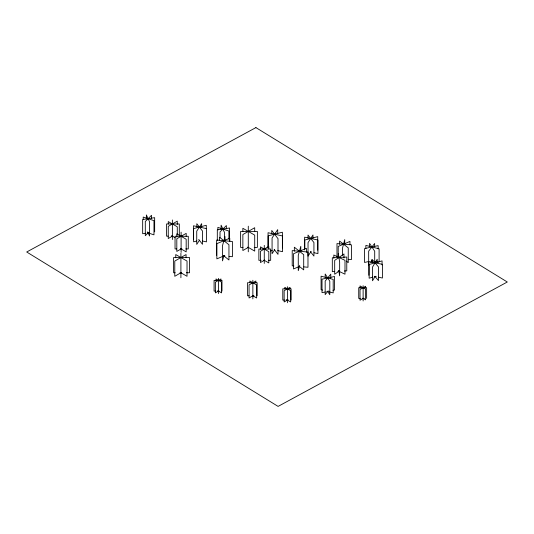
<?xml version="1.0" encoding="UTF-8"?>
<svg xmlns="http://www.w3.org/2000/svg" width="534" height="534" viewBox="0 0 534 534"><rect width="100%" height="100%" fill="white"/><g stroke="black" fill="none" stroke-linecap="round" stroke-linejoin="round"><path stroke-width="0.8" d="M223.96 255.559L222.504 260.866L222.504 245.647L225.001 236.549L225.001 240.554M299.741 265.331L298.272 270.638L298.272 255.419L300.796 246.321L300.796 251.127M375.068 276.519L372.505 280.791L372.505 267.093L377.204 259.257L377.204 262.481M311.182 251.3L308.031 256.193L308.031 242.65L312.977 234.96L312.977 238.151M199.422 240.3L196.732 244.392L196.732 231.149L201.665 223.653L201.665 226.963M274.676 249.825L272.073 253.677L272.073 237.977L277.713 229.627L277.713 233.758M370.669 262.428L372.158 260.519M328.223 290.816L325.173 294.635L325.173 281.131L330.766 274.136L330.766 278.107M148.686 232.317L145.301 235.701L145.301 221.503L151.509 215.295L151.509 218.453M339.324 271.025L334.684 274.249L334.684 260.398L343.963 253.95L343.963 258.022M172.422 236.128L168.257 238.531L168.257 226.356L177.281 221.143L177.281 224.393M181.854 248.49L176.814 251.407L176.814 238.771L186.179 233.365L186.179 236.522M181.126 272.627L174.778 276.292L174.778 261.073L186.066 254.558L186.066 257.762M248.443 247.309L242.863 250.526L242.863 234.546L254.711 227.704L254.711 231.696M264.624 260.111L260.452 262.521L260.452 251.26L268.802 246.434L268.802 248.851M218.86 290.863L215.369 292.879L215.369 282.172L220.956 278.948L220.956 280.59M253.156 295.629L249.064 297.992L249.064 284.929L255.886 280.991L255.886 282.626M288.053 299.707L284.141 301.964L284.141 290.723L290.009 287.339L290.009 288.941M363.507 298.192L360.016 300.215L360.016 289.508L365.603 286.277L365.603 287.926M224.447 255.679L216.851 258.87L216.851 243.651L229.767 238.231L229.767 241.435M298.833 266.726L293.513 268.949L293.513 253.73L306.436 248.33L306.436 252.335M372.946 277.133L369.148 278.194L369.148 264.497L382.07 260.879L382.07 264.904M374.467 276.705L375.989 276.278M196.786 241.008L193.615 241.829L193.615 228.585L206.284 225.301L206.284 228.605M270.544 250.933L272.12 250.533M368.54 261.567L364.548 262.441L364.548 248.59L378.132 245.627L378.132 248.884M325.153 292.011L322.015 292.672L322.015 279.169L334.544 276.505L334.544 290.015L332.982 290.342M326.715 291.677L328.283 291.344M145.862 233.238L142.665 233.732L142.665 219.534L154.66 217.678L154.66 231.876M147.464 232.991L149.059 232.744M334.725 271.526L332.315 271.652L332.315 257.802L346.773 257.028L346.773 270.878L344.363 271.005M337.935 271.352L339.544 271.265M168.137 236.148L166.541 236.148L166.541 223.973L179.311 223.973L179.311 236.148M171.334 236.148L172.929 236.148M243.017 247.396L240.62 247.396L240.62 231.416L257.375 231.416L257.375 247.396L254.184 247.396M176.694 248.931L175.039 248.931L175.039 236.295L188.282 236.295L188.282 248.931L185.799 248.931M261.233 260.312L258.87 260.312L258.87 249.051L270.678 249.051L270.678 260.312L268.315 260.312M175.199 272.754L173.603 272.754L173.603 257.535L189.563 257.535L189.563 272.754L186.373 272.754M179.991 272.754L181.587 272.754M215.656 291.083L214.081 291.083L214.081 280.377L221.984 280.377L221.984 291.083M217.238 291.083L218.82 291.083M249.104 295.803L247.496 295.803L247.496 282.74L257.141 282.74L257.141 295.803M252.315 295.803L253.924 295.803M360.31 298.419L358.728 298.419L358.728 287.713L366.631 287.713L366.631 298.419M362.679 298.419L364.261 298.419M284.448 300.081L282.786 300.081L282.786 288.841L291.09 288.841L291.09 300.081M286.111 300.081L287.773 300.081M348.201 259.33L351.405 259.611L351.405 244.852L336.981 243.591L336.981 256.714M223.285 255.879L224.947 256.026M229.093 256.407L232.41 256.714L232.41 241.488L216.65 240.053L216.65 255.272M293.874 265.965L292.218 265.812L292.218 250.593L307.978 252.048L307.978 267.267L303.826 266.887M374.434 276.418L376.036 276.732M378.426 277.213L382.424 278.014L382.424 264.317L368.847 261.6L368.847 275.297M314.025 252.736L317.937 253.577L317.937 240.026L304.627 237.169L304.627 249.919M202.393 240.981L206.451 241.869L206.451 228.625L193.475 225.782L193.475 239.018M277.687 250.593L282.506 251.681L282.506 235.975L268.048 232.717L268.048 247.596M374.427 261.486L378.319 262.501M322.596 290.089L321.081 289.682L321.081 276.178L333.196 279.409L333.196 292.912L329.411 291.904M147.825 232.797L153.972 234.847L153.972 220.649L143.219 217.064L143.219 219.434M338.282 270.992L344.991 274.202L344.991 260.352L333.817 254.998L333.817 258.256M362.806 298.232L365.603 299.848L365.603 289.141L360.016 285.917L360.016 288.387M247.743 247.082L254.711 251.107L254.711 235.127L242.863 228.285L242.863 231.482M263.929 260.118L268.802 262.928L268.802 251.668L260.452 246.848L260.452 249.258M286.765 299.707L290.676 301.964L290.676 290.723L284.809 287.339L284.809 288.941M171.728 235.768L175.199 237.777M180.412 248.537L186.179 251.868L186.179 239.232L176.814 233.825L176.814 236.983M252.569 295.629L256.66 297.992L256.66 284.929L249.839 280.991L249.839 282.626M218.092 290.863L221.59 292.879L221.59 282.172L215.996 278.948L215.996 280.59M180.679 272.627L187.027 276.292L187.027 261.073L175.746 254.558L175.746 257.762M346.392 261.173L348.241 262.621L348.241 247.863L339.584 241.081L339.584 244.365M223.319 255.499L228.946 259.971L228.946 244.752L219.567 237.303L219.567 240.507M299.34 266.413L303.706 269.89L303.706 254.671L294.347 247.209L294.347 251.214M374.801 276.238L378.459 280.59L378.459 266.887L372.185 259.431L372.185 262.655M310.474 251.721L313.925 256.073L313.925 242.523L308.011 235.067L308.011 238.257M198.701 239.412L202.499 244.292L202.499 231.048L196.806 223.739L196.806 227.05M274.162 249.325L278.007 254.378L278.007 238.671L271.766 230.468L271.766 233.772M371.284 259.858L372.565 261.82M327.702 291.451L329.798 294.735L329.798 281.231L325.193 273.995L325.193 277.173M147.644 231.869L149.573 236.021L149.573 221.824L146.363 214.902L146.363 218.84M338.803 270.518L339.651 275.831L339.651 261.98L338.316 253.63L338.316 257.702M379.1 261.887L379.1 248.851L365.863 245.4L365.863 248.657M374.648 246.741L374.648 243.484L368.674 251.127L368.674 264.977M374.701 262.641L374.701 251.234L369.568 243.391L369.568 246.648M363.127 285.683L363.127 300.956M349.957 244.706L349.957 241.428L338.216 246.428L338.216 257.909M344.737 243.704L344.737 239.599L342.554 247.93L342.554 255.312M317.723 250.172L317.723 236.629L304.807 240.04L304.807 248.804M287.412 286.711L287.412 302.745M282.386 247.93L282.386 232.223L268.175 235.828L268.175 247.402M264.27 245.353L264.27 263.436M252.862 280.27L252.862 298.9M248.283 226.169L248.283 251.821M229.6 240.874L229.6 227.998L217.311 229.9L217.311 240.367M228.899 239.092L228.899 231.042L217.872 227.371L217.872 229.787M226.369 228.779L226.369 225.555L220.008 231.923L220.008 237.557M224.393 240.293L224.393 232.243L221.096 225.148L221.096 229.173M218.479 278.354L218.479 293.62M181.099 232.15L181.099 252.428M180.906 253.323L180.906 277.753M177.281 234.92L177.281 226.803L168.257 221.59L168.257 224.026M172.382 219.975L172.382 239.519M255.913 127.599L26.7 251.995L278.094 406.401L507.3 282.005L255.913 127.599"/></g></svg>
